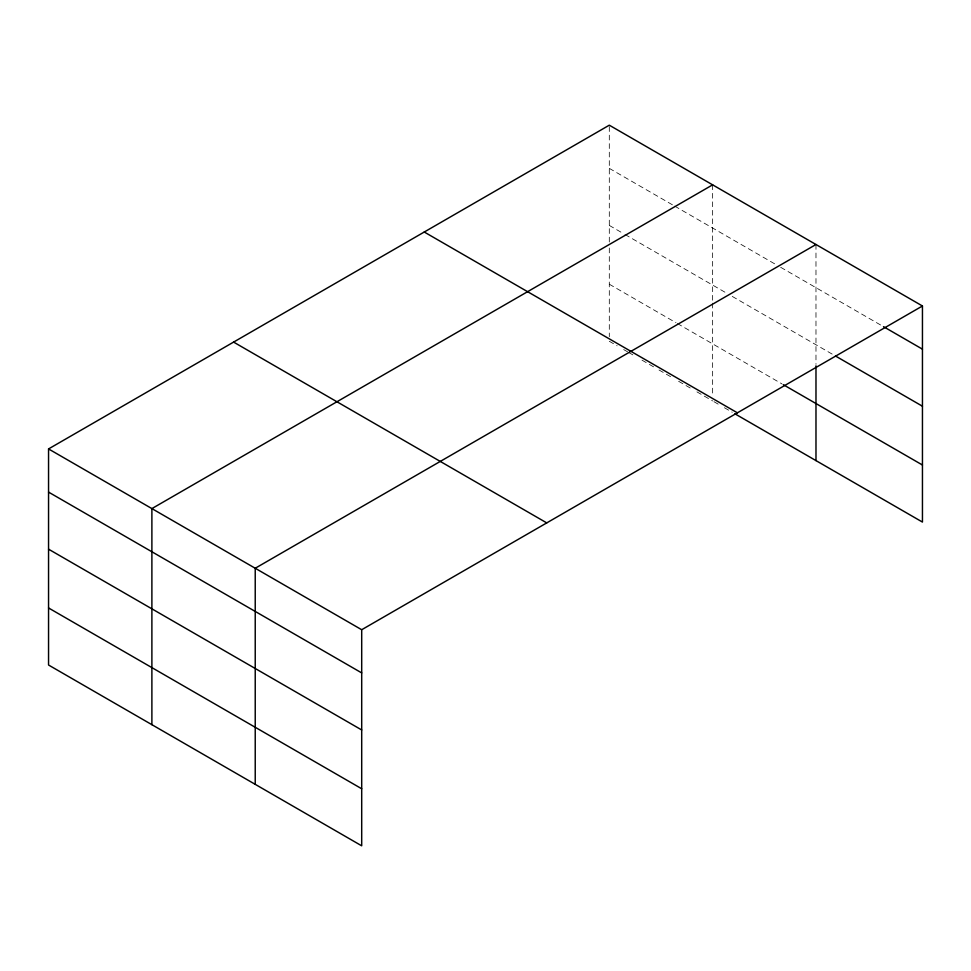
<?xml version="1.0" encoding="UTF-8"?>
<svg xmlns="http://www.w3.org/2000/svg" width="971" height="971" viewBox="0 0 971 971"><rect width="100%" height="100%" fill="white"/><g stroke="black" fill="none" stroke-linecap="round" stroke-linejoin="round"><path stroke-width="0.73" stroke-dasharray="4.86 3.64" d="M609.303 242.01L609.303 125.186M609.303 168.359L673.401 205.367M674.699 206.119L775.428 264.27M780.66 267.292L882.202 325.916M609.303 225.418L623.685 233.732M624.996 234.484L727.024 293.388M732.255 296.41L832.863 354.5M609.303 284.212L676.01 322.724M677.321 323.489L781.971 383.897M609.303 341.27L617.143 345.81M623.685 349.584L627.606 351.842M628.917 352.607L632.849 354.864M642.001 360.156L653.774 366.953M659.006 369.975L670.779 376.772M678.632 381.3L691.704 388.849M696.935 391.871L712.641 400.938M713.952 401.691L719.183 404.713M724.415 407.735L732.255 412.262M815.98 244.51L815.98 364.343M712.641 184.842L712.641 301.665M712.641 303.17L712.641 396.435M609.303 248.03L609.303 336.767"/><path stroke-width="1.46" d="M734.877 413.78L922.45 522.07L922.45 305.986L609.303 125.186L48.55 448.93L48.55 665.014L361.698 845.814L361.698 629.73L922.45 305.986M712.641 184.842L151.889 508.598L151.889 724.682M815.98 244.51L255.227 568.253L255.227 784.35M883.501 326.669L922.45 349.159M835.461 355.993L922.45 406.218M783.281 384.662L922.45 465.012M424.254 232.02L737.402 412.821M233.598 342.095L546.746 522.896M48.55 448.93L361.698 629.73M48.55 492.103L361.698 672.903M48.55 549.173L361.698 729.961M48.55 607.955L361.698 788.755M815.98 365.849L815.98 460.594"/></g></svg>
